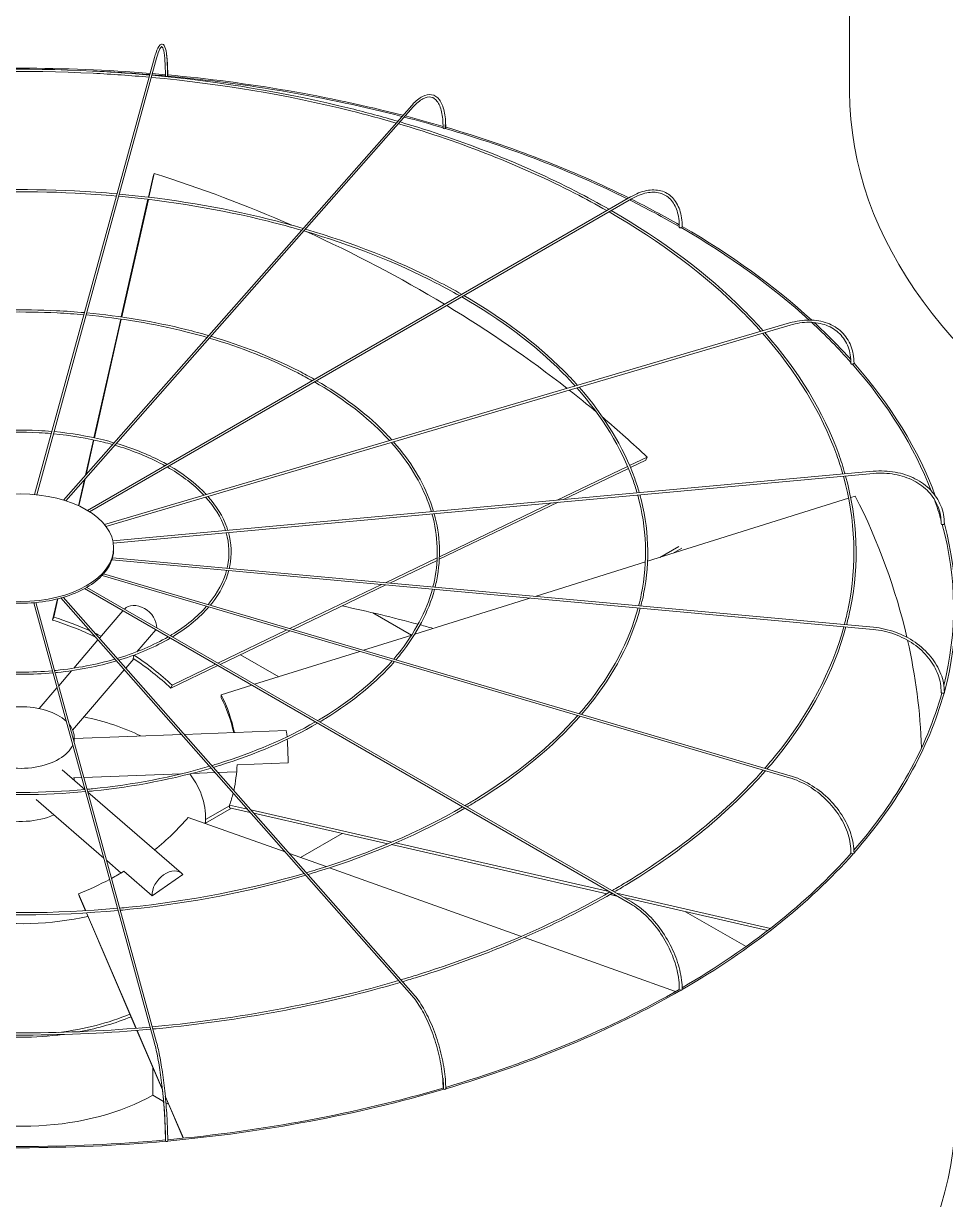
# Model space of a CAD drawing. Header units: millimetres. Extents: x -312439 to 477422, y -331570 to 212570.
# Drawn here: x 449822 to 450857, y 106738 to 108057 of the extents above; entities that cross this region are included whole.
import ezdxf

# ---------------------------------------------------------------- set-up
doc = ezdxf.new("R2010")
doc.units = ezdxf.units.MM

msp = doc.modelspace()

# ---------------------------------------------------------------- linework, layer by layer
at = {"color": 3, "linetype": 'Continuous', "lineweight": 0, "extrusion": (-1.11022e-16, 0.816497, 0.57735)}
for p, q in [((450749.191, 107981.148), (450749.191, 108544.036)), ((449834.889, 107528.89), (449969.357, 108019.059)), ((449837.363, 107528.653), (449971.719, 108018.411)), ((450257.877, 107965.47), (449867.2, 107522.788)), ((449869.764, 107521.992), (450259.714, 107963.849)), ((449962.473, 107862.561), (449967.701, 107885.644)), ((449969.032, 107889.076), (449963.011, 107862.496)), ((449967.701, 107885.644), (449969.032, 107889.076)), ((449894.199, 107511.147), (450503.39, 107862.863)), ((449896.563, 107509.683), (450504.615, 107860.742)), ((449932.043, 107728.216), (449961.929, 107860.159)), ((449962.467, 107860.094), (449932.578, 107728.139)), ((449901.35, 107592.709), (449931.5, 107725.819)), ((449932.036, 107725.742), (449901.877, 107592.595)), ((449913.24, 107495.314), (450681.81, 107721.407)), ((449914.876, 107493.242), (450682.502, 107719.058)), ((449891.835, 107550.702), (449900.809, 107590.32)), ((449901.336, 107590.206), (449892.579, 107551.545)), ((450502.333, 107561.564), (450521.94, 107570.974)), ((450520.609, 107567.542), (450503.31, 107559.239)), ((450520.609, 107567.542), (450521.94, 107570.974)), ((449922.617, 107477.017), (450775.705, 107555.026)), ((450775.928, 107552.587), (449923.074, 107474.599)), ((450421.159, 107522.605), (450500.122, 107560.503)), ((450501.098, 107558.178), (450428.349, 107523.263)), ((449884.079, 107516.46), (449890.707, 107545.722)), ((449891.451, 107546.565), (449884.579, 107516.228)), ((450755.489, 107527.186), (450750.397, 107525.591)), ((450422.018, 107520.224), (450288.86, 107456.317)), ((450288.978, 107459.167), (450414.828, 107519.567)), ((450748.045, 107524.854), (450522.518, 107454.203)), ((449923.484, 107467.264), (449923.484, 107469.264)), ((450557.549, 107470.817), (450536.191, 107458.486)), ((450551.338, 107463.231), (450561.013, 107468.817)), ((449921.547, 107455.703), (450775.705, 107377.596)), ((450775.928, 107380.036), (449922.27, 107458.097)), ((450228.418, 107430.102), (450286.483, 107457.969)), ((450286.34, 107455.107), (450233.307, 107429.655)), ((450520.032, 107453.424), (450396.517, 107414.73)), ((450681.81, 107211.215), (449910.482, 107438.12)), ((450682.502, 107213.565), (449912.321, 107440.133)), ((450503.39, 107069.759), (449890.801, 107423.438)), ((449893.277, 107424.837), (450504.615, 107071.881)), ((450121.254, 107378.67), (450224.113, 107428.036)), ((450229.002, 107427.589), (450124.863, 107377.608)), ((449833.842, 107407.548), (449969.357, 106913.564)), ((449971.719, 106914.212), (449836.321, 107407.771)), ((449855.005, 107388.103), (449860.389, 107411.872)), ((449860.975, 107412.019), (449856.336, 107391.535)), ((449864.455, 107412.945), (450257.877, 106967.153)), ((450259.714, 106968.773), (449867.058, 107413.697)), ((450390.44, 107412.826), (450261.458, 107372.42)), ((449933.897, 107398.556), (449907.55, 107367.815)), ((450257.698, 107371.242), (450214.407, 107396.236)), ((449855.005, 107388.103), (449856.336, 107391.535)), ((449970.69, 107377.314), (449949.565, 107352.666)), ((450040.429, 107339.879), (450117.956, 107377.087)), ((450121.565, 107376.025), (450043.071, 107338.353)), ((450257.853, 107371.291), (450203.849, 107354.373)), ((449905.941, 107365.937), (449878.736, 107334.195)), ((449946.03, 107344.768), (449937.093, 107334.34)), ((450108.678, 107324.559), (450065.85, 107349.286)), ((450199.645, 107353.056), (450081.637, 107316.087)), ((449876.305, 107331.358), (449861.895, 107314.545)), ((449935.483, 107332.462), (449877.516, 107264.826)), ((450040.396, 107337.069), (449987.683, 107311.771)), ((449989.013, 107315.202), (450037.754, 107338.595)), ((449987.683, 107311.771), (449989.013, 107315.202)), ((450078.461, 107315.092), (450044.118, 107304.334)), ((449859.971, 107312.3), (449839.914, 107288.897)), ((450044.023, 107301.377), (450044.118, 107304.334)), ((450116.959, 107264.167), (450002.757, 107259.935)), ((449999.594, 107259.817), (449879.32, 107255.36)), ((449879.32, 107256.403), (449879.32, 107251.029)), ((450061.961, 107225.74), (450119.189, 107227.861)), ((449891.223, 107198.052), (449865.68, 107220.186)), ((449887.645, 107211.423), (449878.639, 107211.089)), ((449879.32, 107211.114), (449879.32, 107208.366)), ((449998.773, 107215.541), (449890.159, 107211.516)), ((450037.405, 107216.973), (450010.678, 107215.983)), ((450061.483, 107217.866), (450040.568, 107217.091)), ((449912.397, 107121.195), (449836.724, 107186.772)), ((449999.666, 107104.076), (449894.673, 107195.061)), ((450053.577, 107179.849), (450026.598, 107164.272)), ((450026.598, 107160.272), (450055.803, 107177.134)), ((450053.506, 107177.657), (450053.601, 107180.614)), ((450076.785, 107172.351), (450053.506, 107177.657)), ((450053.601, 107180.614), (450073.495, 107176.079)), ((450077.585, 107175.147), (450235.753, 107139.092)), ((450231.175, 107137.157), (450080.875, 107171.418)), ((450115.912, 107128.015), (450007.206, 107166.842)), ((450026.598, 107159.916), (450026.598, 107167.166)), ((450179.979, 107148.827), (450133.223, 107121.832)), ((450476.834, 107081.158), (450235.268, 107136.224)), ((450239.812, 107138.166), (450479.568, 107083.513)), ((449931.784, 107104.394), (449915.729, 107118.307)), ((450161.934, 107111.577), (450120.683, 107126.311)), ((449935.06, 107106.35), (449966.855, 107078.796)), ((450380.944, 107033.353), (450165.709, 107110.229)), ((449966.855, 107078.796), (450001.05, 107102.616)), ((449884.012, 107081.026), (449892.133, 107062.11)), ((449885.248, 107077.689), (449884.012, 107081.026)), ((449891.94, 107062.099), (449885.248, 107077.689)), ((450488.092, 107078.592), (450480.358, 107080.355)), ((450487.663, 107081.668), (450660.381, 107042.296)), ((450657.414, 107039.994), (450496.188, 107076.746)), ((449948.546, 106930.243), (449892.967, 107059.707)), ((449893.159, 107059.719), (449948.736, 106930.258)), ((450632.978, 107021.854), (450565.117, 107061.033)), ((450554, 106971.542), (450384.314, 107032.149)), ((449978.241, 106861.07), (449949.565, 106927.868)), ((449949.756, 106927.883), (449978.174, 106861.686)), ((449967.64, 106885.764), (449967.64, 106855.088)), ((449979.496, 106848.243), (449967.64, 106855.088)), ((449981.491, 106853.958), (450001.705, 106806.874)), ((450001.516, 106806.855), (449981.549, 106853.365)), ((449985.149, 106844.98), (449982.157, 106846.707))]:
    msp.add_line(p, q, dxfattribs=at)
at = {"color": 3, "linetype": 'Continuous', "lineweight": 0}
for centre, major_axis, ratio, start_param, end_param in [((449819.424, 107401.729), (-1048.768, 0), 0.57735027, 4.57359934, 4.85199434), ((449819.424, 107401.729), (-1046.319, 0), 0.57735027, 4.57364216, 4.63432464), ((449819.424, 107401.729), (-1048.768, 0), 0.57735027, 4.55718579, 4.57120693), ((449819.424, 107401.729), (-1046.319, 0), 0.57735027, 4.55682048, 4.57124415), ((449982.767, 107998.483), (1.225, -0.004), 0.56474576, 3.14159265, 4.55699194), ((449982.767, 107998.483), (1.225, -0.004), 0.56474576, 4.55699194, 6.12778827), ((449819.424, 107401.729), (-1046.319, 0), 0.57735027, 4.2914666, 4.55448885), ((449982.959, 107999.181), (1.225, 0), 0.57735027, 5.71748689, 6.28318531), ((449819.424, 107401.729), (-1048.768, 0), 0.57735027, 4.29134899, 4.55463788), ((451797.959, 107981.148), (-1048.768, 0), 0.57735027, 0, 3.14159265), ((449819.424, 107401.729), (-1046.319, 0), 0.57735027, 4.24262693, 4.28868124), ((449819.424, 107401.729), (-1048.768, 0), 0.57735027, 4.24381435, 4.28857014), ((450294.288, 107940.044), (1.225, -0.01), 0.56597275, 3.14159265, 4.24604342), ((450294.288, 107940.044), (1.225, -0.01), 0.56597275, 4.24604342, 5.81683974), ((449819.424, 107401.729), (-1046.319, 0), 0.57735027, 4.00461262, 4.24016109), ((450294.844, 107940.674), (1.225, 0), 0.57735027, 5.29033196, 6.28318531), ((449819.424, 107401.729), (-1048.768, 0), 0.57735027, 4.00443097, 4.24060103), ((449820.755, 107234.449), (-942.562, 365.4), 0.65992862, 4.64663537, 4.80984928), ((449819.424, 107401.729), (-1046.319, 0), 0.57735027, 3.92863661, 4.00129229), ((449819.424, 107401.729), (-1048.768, 0), 0.57735027, 3.93098858, 4.00111844), ((449819.424, 107401.729), (-1048.768, 0), 0.57735027, 3.70411228, 3.92650775), ((449820.755, 107234.449), (-942.562, 365.4), 0.65992862, 4.45394149, 4.62923067), ((450559.283, 107828.886), (1.225, -0.016), 0.56830663, 3.14159265, 3.93464288), ((450559.283, 107828.886), (1.225, -0.016), 0.56830663, 3.93464288, 5.50543921), ((449819.424, 107401.729), (-1046.319, 0), 0.57735027, 3.70570419, 3.9258203), ((450560.149, 107829.386), (-1.225, 0), 0.57735027, 1.83263032, 3.14159265), ((449820.755, 107234.449), (-942.562, 365.4), 0.65992862, 4.28319099, 4.45112181), ((449819.424, 107401.729), (-1046.319, 0), 0.57735027, 3.61515195, 3.70067928), ((449819.424, 107401.729), (-1048.768, 0), 0.57735027, 3.61992048, 3.69877001), ((450751.814, 107675.891), (-1.225, 0.021), 0.57151893, 0, 0.48093441), ((450751.814, 107675.891), (-1.225, 0.021), 0.57151893, 0.48093441, 2.05173073), ((449819.424, 107401.729), (-1046.319, 0), 0.57735027, 3.3609423, 3.61148113), ((450752.905, 107676.212), (-1.225, 0), 0.57735027, 1.51847105, 3.14159265), ((449819.424, 107401.729), (-1048.768, 0), 0.57735027, 3.35086888, 3.61231471), ((449820.755, 107234.449), (-942.562, 365.4), 0.65992862, 4.23904287, 4.2800546), ((449820.755, 107234.449), (-942.562, 365.4), 0.65992862, 4.15803474, 4.22871948), ((449819.519, 107233.974), (1010.388, -32.497), 0.79709982, 0.20844184, 0.41264052), ((449819.424, 107401.729), (-1046.319, 0), 0.57735027, 3.30554955, 3.34466555), ((450853.033, 107496.035), (-1.225, 0.023), 0.57529521, 0, 0.1678974), ((450853.033, 107496.035), (-1.225, 0.023), 0.57529521, 0.1678974, 1.73869372), ((449819.424, 107401.729), (-1046.319, 0), 0.57735027, 2.9973499, 3.29716571), ((450854.243, 107496.145), (-1.225, 0), 0.57735027, 1.20431179, 3.14159265), ((449819.424, 107401.729), (-1048.768, 0), 0.57735027, 2.98561554, 3.29783032), ((449818.991, 107467.264), (-104.492, 0), 0.57735027, 2.98808135, 3.14159265), ((449818.991, 107467.264), (-104.492, 0), 0.57735027, 2.67392209, 2.98094469), ((449818.991, 107467.264), (-104.492, 0), 0.57735027, 2.35976282, 2.66678542), ((449818.991, 107467.264), (-104.492, 0), 0.57735027, 2.04560356, 2.35262616), ((449818.991, 107467.264), (-104.492, 0), 0.57735027, 1.41728503, 1.72430763), ((449818.991, 107467.264), (-104.492, 0), 0.57735027, 1.73144429, 2.03846689), ((449952.014, 107385.723), (-16.786, 14.386), 0.73180825, 3.6699438, 6.25547108), ((449819.424, 106836.84), (1046.319, 0), 0.57735027, 1.13086203, 1.21917829), ((449819.424, 107231.017), (-226.18, 87.683), 0.65992862, 4.59602029, 4.80984928), ((449820.755, 107234.449), (226.18, -87.683), 0.65992862, 1.48816133, 1.66825663), ((449819.424, 106836.84), (1046.319, 0), 0.57735027, 1.11315293, 1.12829513), ((449820.755, 107234.449), (226.18, -87.683), 0.65992862, 1.43137513, 1.46305029), ((449819.519, 107233.974), (1010.388, -32.497), 0.79709982, 0.05380476, 0.20420122), ((449819.424, 107231.017), (-226.18, 87.683), 0.65992862, 4.15803474, 4.39268064), ((449820.755, 107234.449), (226.18, -87.683), 0.65992862, 1.01644208, 1.25303729), ((449819.519, 107233.974), (242.456, -7.798), 0.79709982, 0.18583027, 0.41264052), ((449819.424, 107401.729), (-1046.319, 0), 0.57735027, 2.6752935, 2.98289949), ((449819.424, 107401.729), (-1048.768, 0), 0.57735027, 2.67086857, 2.98332964), ((450853.033, 107306.922), (-1.225, 0.023), 0.57926583, 0, 1.42460911), ((450854.243, 107306.812), (-1.225, 0), 0.57735027, 0.89015252, 3.14159265), ((449819.424, 107256.403), (-59.895, 0), 0.57735027, 3.69756416, 5.76575409), ((449819.424, 107231.017), (242.456, -7.798), 0.79709982, 0.20115917, 0.41264052), ((449819.424, 107167.166), (-207.174, 0), 0.57735027, 4.00561733, 4.36390833), ((449819.424, 107256.403), (-59.895, 0), 0.57735027, 3.02719924, 3.57014533), ((450117.778, 107242.075), (-0.819, 22.092), 0.05230802, 5.46284956, 6.28318531), ((450117.778, 107242.075), (-0.819, 22.092), 0.05230802, 4.01155215, 5.31083021), ((449819.424, 107256.403), (-59.895, 0), 0.57735027, 0.78539816, 2.89978042), ((449819.519, 107233.974), (242.456, -7.798), 0.79709982, 6.13145768, 6.28093219), ((449819.424, 107167.166), (-207.174, 0), 0.57735027, 3.08204121, 3.55783774), ((449819.519, 107233.974), (242.456, -7.798), 0.79709982, 6.04401129, 6.11604234), ((449819.424, 107196.781), (-59.895, 0), 0.57735027, 1.1079301, 2.23846982), ((449818.189, 107234.354), (-227.492, -84.221), 0.6873805, 2.02158825, 2.2576377), ((449819.424, 107401.729), (-1046.319, 0), 0.57735027, 2.35898226, 2.6687056), ((449819.424, 107401.729), (-1048.768, 0), 0.57735027, 2.35667794, 2.66891462), ((450751.814, 107127.066), (-1.225, 0.021), 0.58304212, 0, 1.10944839), ((450752.905, 107126.745), (-1.225, 0), 0.57735027, 0.57599326, 3.14159265), ((449818.189, 107234.354), (-227.492, -84.221), 0.6873805, 1.7758456, 1.84274406), ((449985.188, 107087.369), (14.478, 16.707), 0.67950023, 6.14949631, 8.84418497), ((449818.189, 107234.354), (-227.492, -84.221), 0.6873805, 1.60582316, 1.76537716), ((449819.424, 107167.166), (-207.174, 0), 0.57735027, 1.30817895, 1.9425337), ((449819.424, 107401.729), (-1046.319, 0), 0.57735027, 2.04376734, 2.35460013), ((449819.424, 107401.729), (-1048.768, 0), 0.57735027, 2.04258502, 2.35459852), ((450559.283, 106974.071), (-1.225, 0.017), 0.58625442, 0, 0.79329185), ((450560.149, 106973.571), (-1.225, 0), 0.57735027, 0.26183399, 3.14159265), ((449819.424, 107042.661), (-207.174, 0), 0.57735027, 1.77816663, 2.202298), ((449819.424, 107042.661), (-212.072, 0), 0.57735027, 1.89063678, 2.19285982), ((449819.424, 107042.661), (-212.072, 0), 0.57735027, 1.3476903, 1.79509044), ((449819.424, 106942.661), (-212.072, 0), 0.57735027, 0.98594125, 2.34464399), ((449819.424, 107401.729), (-1046.319, 0), 0.57735027, 1.72891751, 2.04055715), ((449819.424, 107401.729), (-1048.768, 0), 0.57735027, 1.72854634, 2.04038352), ((450294.288, 106862.913), (-1.225, 0.011), 0.58858829, 0, 0.47632773), ((450294.844, 106862.283), (-1.225, 0), 0.57735027, 0, 3.14159265), ((449819.424, 106838.84), (-1048.768, 0), 0.57735027, 0, 3.14159265), ((449819.424, 107401.729), (-1048.768, 0), 0.57735027, 1.41453598, 1.72626058), ((449819.424, 107401.729), (-1046.319, 0), 0.57735027, 1.41438895, 1.72636573), ((449982.767, 106804.474), (-1.225, 0.004), 0.58981528, 0, 0.15883691), ((449982.959, 106803.776), (-1.225, 0), 0.57735027, 0, 3.14159265)]:
    msp.add_ellipse(centre, major_axis=major_axis, ratio=ratio, start_param=start_param, end_param=end_param, dxfattribs=at)
msp.add_ellipse((449818.991, 107469.264), major_axis=(-104.492, 0), ratio=0.57735027, dxfattribs=at)
for points, knots in [([(449984.184, 107999.181), (449984.184, 108005.995), (449983.977, 108012.061), (449983.166, 108022.135), (449982.569, 108026.131), (449980.962, 108031.818), (449980.06, 108033.879), (449976.919, 108034.34), (449975.926, 108033.75), (449973.721, 108031.409), (449972.492, 108028.791), (449970.574, 108023.265), (449969.964, 108021.275), (449969.357, 108019.059)], [4.71238898, 4.71238898, 4.71238898, 4.71238898, 5.02654825, 5.02654825, 5.34070751, 5.34070751, 5.65486678, 5.65486678, 5.82360284, 5.82360284, 6.1377621, 6.1377621, 6.28318531, 6.28318531, 6.28318531, 6.28318531]), ([(449971.719, 108018.411), (449972.992, 108023.051), (449974.268, 108026.617), (449976.493, 108030.939), (449977.49, 108031.538), (449977.596, 108031.538), (449978.415, 108030.944), (449979.824, 108026.286), (449980.401, 108022.886), (449981.244, 108013.913), (449981.492, 108008.193), (449981.544, 108000.641), (449981.546, 107999.573), (449981.543, 107998.486)], [0, 0, 0, 0, 0.31526689, 0.31526689, 0.60947257, 0.60947257, 0.92674061, 0.92674061, 1.22083726, 1.22083726, 1.53563039, 1.53563039, 1.5863402, 1.5863402, 1.5863402, 1.5863402]), ([(449982.657, 108023.722), (449982.693, 108023.479), (449982.729, 108023.232), (449983.336, 108018.885), (449983.713, 108013.672), (449983.966, 108004.723), (449984.002, 108001.682), (449983.992, 107998.482)], [7.384497053, 7.384497053, 7.384497053, 7.384497053, 7.403952931, 7.403952931, 7.721220971, 7.721220971, 7.869487909, 7.869487909, 7.869487909, 7.869487909]), ([(449964.002, 107999.54), (449942.757, 108001.462), (449921.397, 108002.961), (449824.697, 108007.805), (449748.631, 108006.292), (449673.981, 107999.54)], [3.771589677, 3.771589677, 3.771589677, 3.771589677, 3.840445898, 3.840445898, 4.082391957, 4.082391957, 4.082391957, 4.082391957]), ([(449963.344, 107997.14), (449942.552, 107999.015), (449921.65, 108000.485), (449825.398, 108005.356), (449749.31, 108003.873), (449674.639, 107997.14)], [3.7720633, 3.7720633, 3.7720633, 3.7720633, 3.839550132, 3.839550132, 4.081918334, 4.081918334, 4.081918334, 4.081918334]), ([(450240.426, 107945.696), (450223.698, 107950.57), (450206.716, 107955.153), (450118.041, 107977.238), (450042.702, 107989.861), (449965.822, 107996.915)], [3.459637643, 3.459637643, 3.459637643, 3.459637643, 3.519736913, 3.519736913, 3.769381517, 3.769381517, 3.769381517, 3.769381517]), ([(450242.217, 107947.725), (450224.955, 107952.771), (450207.422, 107957.508), (450118.324, 107979.666), (450043.167, 107992.256), (449966.48, 107999.314)], [3.458315721, 3.458315721, 3.458315721, 3.458315721, 3.520259366, 3.520259366, 3.768912043, 3.768912043, 3.768912043, 3.768912043]), ([(450296.069, 107940.674), (450296.069, 107947.535), (450295.467, 107953.73), (450293.081, 107964.231), (450291.303, 107968.543), (450286.58, 107974.882), (450283.585, 107976.905), (450277.025, 107978.044), (450273.587, 107977.351), (450266.335, 107973.67), (450262.477, 107970.526), (450258.381, 107966.036), (450258.129, 107965.755), (450257.877, 107965.47)], [4.71238898, 4.71238898, 4.71238898, 4.71238898, 5.02654825, 5.02654825, 5.34070751, 5.34070751, 5.65486678, 5.65486678, 5.94845155, 5.94845155, 6.26261081, 6.26261081, 6.28318531, 6.28318531, 6.28318531, 6.28318531]), ([(450259.714, 107963.849), (450263.37, 107967.992), (450267.002, 107971.054), (450273.733, 107974.742), (450276.796, 107975.367), (450282.161, 107974.427), (450284.549, 107972.852), (450288.657, 107967.258), (450290.323, 107963.239), (450292.531, 107953.228), (450293.091, 107947.265), (450293.066, 107940.439), (450293.065, 107940.247), (450293.063, 107940.054)], [6.28318531, 6.28318531, 6.28318531, 6.28318531, 6.59783007, 6.59783007, 6.91209691, 6.91209691, 7.22936495, 7.22936495, 7.54663299, 7.54663299, 7.86046851, 7.86046851, 7.86952551, 7.86952551, 7.86952551, 7.86952551]), ([(450476.798, 107847.51), (450465.06, 107854.215), (450453.014, 107860.74), (450380.931, 107897.762), (450314.322, 107924.002), (450243.023, 107944.936)], [3.146975566, 3.146975566, 3.146975566, 3.146975566, 3.199958928, 3.199958928, 3.456525414, 3.456525414, 3.456525414, 3.456525414]), ([(450479.253, 107848.928), (450467.074, 107855.91), (450454.563, 107862.699), (450382.164, 107899.877), (450315.81, 107926.05), (450244.812, 107946.963)], [3.145113132, 3.145113132, 3.145113132, 3.145113132, 3.200037836, 3.200037836, 3.455209352, 3.455209352, 3.455209352, 3.455209352]), ([(450295.476, 107944.092), (450295.498, 107943.275), (450295.512, 107942.448), (450295.518, 107941.091), (450295.517, 107940.567), (450295.513, 107940.041)], [7.8059806913, 7.8059806913, 7.8059806913, 7.8059806913, 7.8451401512, 7.8451401512, 7.8694167814, 7.8694167814, 7.8694167814, 7.8694167814]), ([(449927.435, 107866.245), (449911.586, 107867.673), (449895.653, 107868.788), (449823.339, 107872.404), (449766.417, 107871.279), (449710.548, 107866.245)], [3.772165081, 3.772165081, 3.772165081, 3.772165081, 3.840593344, 3.840593344, 4.081816553, 4.081816553, 4.081816553, 4.081816553]), ([(449926.777, 107863.845), (449911.381, 107865.226), (449895.906, 107866.312), (449824.04, 107869.955), (449767.096, 107868.86), (449711.206, 107863.845)], [3.772797592, 3.772797592, 3.772797592, 3.772797592, 3.839399606, 3.839399606, 4.081184042, 4.081184042, 4.081184042, 4.081184042]), ([(450561.374, 107829.386), (450561.374, 107836.287), (450560.429, 107842.667), (450556.695, 107853.781), (450553.902, 107858.516), (450546.708, 107865.796), (450542.315, 107868.34), (450532.445, 107870.945), (450526.979, 107871.013), (450515.521, 107868.738), (450509.525, 107866.386), (450503.496, 107862.925), (450503.443, 107862.894), (450503.39, 107862.863)], [3.14159265, 3.14159265, 3.14159265, 3.14159265, 3.45575192, 3.45575192, 3.76991118, 3.76991118, 4.08269654, 4.08269654, 4.39544819, 4.39544819, 4.70960746, 4.70960746, 4.71238898, 4.71238898, 4.71238898, 4.71238898]), ([(450134.307, 107825.451), (450122.05, 107829.011), (450109.611, 107832.362), (450043.414, 107848.853), (449986.913, 107858.324), (449929.255, 107863.62)], [3.460983159, 3.460983159, 3.460983159, 3.460983159, 3.519648571, 3.519648571, 3.769222865, 3.769222865, 3.769222865, 3.769222865]), ([(450136.099, 107827.481), (450123.306, 107831.212), (450110.317, 107834.717), (450043.698, 107851.281), (449987.379, 107860.72), (449929.913, 107866.019)], [3.459218713, 3.459218713, 3.459218713, 3.459218713, 3.520344822, 3.520344822, 3.768597722, 3.768597722, 3.768597722, 3.768597722]), ([(450504.615, 107860.742), (450510.365, 107864.062), (450516.09, 107866.303), (450526.888, 107868.443), (450531.953, 107868.344), (450540.957, 107865.89), (450544.903, 107863.541), (450551.393, 107856.767), (450553.936, 107852.334), (450557.316, 107841.745), (450558.148, 107835.596), (450558.059, 107828.903)], [1.57079633, 1.57079633, 1.57079633, 1.57079633, 1.88806437, 1.88806437, 2.20533241, 2.20533241, 2.52260045, 2.52260045, 2.83986849, 2.83986849, 3.15713653, 3.15713653, 3.15713653, 3.15713653]), ([(450649.543, 107711.915), (450642.911, 107719.316), (450635.98, 107726.628), (450587.76, 107774.816), (450537.35, 107812.673), (450479.256, 107846.101)], [2.833719703, 2.833719703, 2.833719703, 2.833719703, 2.880073873, 2.880073873, 3.143270218, 3.143270218, 3.143270218, 3.143270218]), ([(450652.145, 107712.681), (450645.267, 107720.388), (450638.07, 107728), (450589.663, 107776.392), (450539.478, 107814.15), (450481.706, 107847.516)], [2.831913395, 2.831913395, 2.831913395, 2.831913395, 2.879924499, 2.879924499, 3.141418031, 3.141418031, 3.141418031, 3.141418031]), ([(450311.523, 107752.089), (450303.017, 107756.929), (450294.296, 107761.644), (450240.502, 107789.273), (450190.467, 107808.979), (450136.905, 107824.693)], [3.148849473, 3.148849473, 3.148849473, 3.148849473, 3.199944541, 3.199944541, 3.456834427, 3.456834427, 3.456834427, 3.456834427]), ([(450313.98, 107753.507), (450305.031, 107758.625), (450295.845, 107763.603), (450241.735, 107791.389), (450191.955, 107811.026), (450138.694, 107826.72)], [3.146361804, 3.146361804, 3.146361804, 3.146361804, 3.200049713, 3.200049713, 3.455080387, 3.455080387, 3.455080387, 3.455080387]), ([(450441.301, 107650.656), (450436.541, 107655.938), (450431.578, 107661.161), (450395.6, 107697.113), (450357.688, 107725.566), (450313.984, 107750.681)], [2.83591825, 2.83591825, 2.83591825, 2.83591825, 2.880098074, 2.880098074, 3.143909361, 3.143909361, 3.143909361, 3.143909361]), ([(450443.905, 107651.422), (450438.899, 107657.011), (450433.668, 107662.533), (450397.503, 107698.689), (450359.816, 107727.043), (450316.435, 107752.096)], [2.833499431, 2.833499431, 2.833499431, 2.833499431, 2.879899034, 2.879899034, 3.141439875, 3.141439875, 3.141439875, 3.141439875]), ([(449890.88, 107732.994), (449880.424, 107733.929), (449869.913, 107734.661), (449821.976, 107737.05), (449784.195, 107736.312), (449747.102, 107732.994)], [3.773286698, 3.773286698, 3.773286698, 3.773286698, 3.840886477, 3.840886477, 4.080694936, 4.080694936, 4.080694936, 4.080694936]), ([(449890.222, 107730.594), (449880.219, 107731.483), (449870.166, 107732.185), (449822.678, 107734.601), (449784.874, 107733.892), (449747.761, 107730.594)], [3.774238416, 3.774238416, 3.774238416, 3.774238416, 3.839097695, 3.839097695, 4.079743218, 4.079743218, 4.079743218, 4.079743218]), ([(450028.22, 107705.242), (450020.423, 107707.491), (450012.517, 107709.615), (449968.792, 107720.513), (449931.133, 107726.832), (449892.7, 107730.369)], [3.463595352, 3.463595352, 3.463595352, 3.463595352, 3.51947091, 3.51947091, 3.768879274, 3.768879274, 3.768879274, 3.768879274]), ([(450030.012, 107707.273), (450021.68, 107709.693), (450013.223, 107711.969), (449969.075, 107722.941), (449931.598, 107729.227), (449893.359, 107732.769)], [3.46094335, 3.46094335, 3.46094335, 3.46094335, 3.520514255, 3.520514255, 3.7679441, 3.7679441, 3.7679441, 3.7679441]), ([(450754.13, 107676.212), (450754.13, 107683.142), (450752.932, 107689.74), (450748.23, 107701.617), (450744.726, 107706.892), (450735.763, 107715.559), (450730.31, 107718.95), (450718.026, 107723.514), (450711.199, 107724.69), (450696.847, 107724.741), (450689.323, 107723.617), (450681.81, 107721.407)], [4.71238898, 4.71238898, 4.71238898, 4.71238898, 5.02654825, 5.02654825, 5.34070751, 5.34070751, 5.65486678, 5.65486678, 5.96902604, 5.96902604, 6.28318531, 6.28318531, 6.28318531, 6.28318531]), ([(450682.502, 107719.058), (450689.764, 107721.194), (450697.013, 107722.261), (450710.75, 107722.169), (450717.235, 107721.01), (450728.803, 107716.61), (450733.885, 107713.372), (450742.183, 107705.139), (450745.399, 107700.145), (450749.659, 107688.853), (450750.701, 107682.556), (450750.589, 107675.912)], [6.28318531, 6.28318531, 6.28318531, 6.28318531, 6.60045335, 6.60045335, 6.91772139, 6.91772139, 7.23498943, 7.23498943, 7.55225747, 7.55225747, 7.86952551, 7.86952551, 7.86952551, 7.86952551]), ([(450146.285, 107656.688), (450141, 107659.674), (450135.592, 107662.587), (450100.082, 107680.827), (450066.633, 107693.993), (450030.82, 107704.486)], [3.152476318, 3.152476318, 3.152476318, 3.152476318, 3.199914714, 3.199914714, 3.457374967, 3.457374967, 3.457374967, 3.457374967]), ([(450148.745, 107658.109), (450143.016, 107661.37), (450137.142, 107664.546), (450101.315, 107682.942), (450068.12, 107696.041), (450032.609, 107706.513)], [3.148732281, 3.148732281, 3.148732281, 3.148732281, 3.200072384, 3.200072384, 3.454746323, 3.454746323, 3.454746323, 3.454746323]), ([(450741.538, 107551.902), (450739.516, 107558.983), (450737.249, 107566.042), (450717.784, 107620.54), (450689.657, 107666.703), (450651.347, 107709.893)], [2.519571261, 2.519571261, 2.519571261, 2.519571261, 2.559550642, 2.559550642, 2.829500903, 2.829500903, 2.829500903, 2.829500903]), ([(450744.02, 107552.129), (450741.907, 107559.571), (450739.524, 107566.986), (450719.899, 107621.687), (450691.917, 107667.656), (450653.942, 107710.656)], [2.518738954, 2.518738954, 2.518738954, 2.518738954, 2.560443172, 2.560443172, 2.827714195, 2.827714195, 2.827714195, 2.827714195]), ([(450233.085, 107589.404), (450230.191, 107592.582), (450227.187, 107595.728), (450203.449, 107619.447), (450178.048, 107638.487), (450148.752, 107655.284)], [2.840166791, 2.840166791, 2.840166791, 2.840166791, 2.880145835, 2.880145835, 3.145067211, 3.145067211, 3.145067211, 3.145067211]), ([(450235.695, 107590.172), (450232.552, 107593.656), (450229.277, 107597.1), (450205.352, 107621.022), (450180.176, 107639.964), (450151.203, 107656.7)], [2.836508955, 2.836508955, 2.836508955, 2.836508955, 2.879847671, 2.879847671, 3.141363941, 3.141363941, 3.141363941, 3.141363941]), ([(450510.723, 107530.795), (450509.278, 107535.787), (450507.67, 107540.763), (450493.159, 107581.424), (450471.98, 107616.151), (450443.11, 107648.635)], [2.521788299, 2.521788299, 2.521788299, 2.521788299, 2.55939978, 2.55939978, 2.830291828, 2.830291828, 2.830291828, 2.830291828]), ([(450513.207, 107531.023), (450511.668, 107536.374), (450509.945, 107541.707), (450495.273, 107582.571), (450474.24, 107617.104), (450445.706, 107649.398)], [2.520659116, 2.520659116, 2.520659116, 2.520659116, 2.560589234, 2.560589234, 2.827907762, 2.827907762, 2.827907762, 2.827907762]), ([(449854.325, 107599.742), (449849.263, 107600.185), (449844.175, 107600.533), (449820.616, 107601.695), (449801.974, 107601.345), (449783.657, 107599.742)], [3.776630452, 3.776630452, 3.776630452, 3.776630452, 3.841752063, 3.841752063, 4.077351182, 4.077351182, 4.077351182, 4.077351182]), ([(449853.667, 107597.341), (449849.058, 107597.739), (449844.428, 107598.057), (449821.317, 107599.246), (449802.653, 107598.924), (449784.316, 107597.341)], [3.778551419, 3.778551419, 3.778551419, 3.778551419, 3.838185012, 3.838185012, 4.075430215, 4.075430215, 4.075430215, 4.075430215]), ([(449922.128, 107585.028), (449918.796, 107585.97), (449915.424, 107586.867), (449894.171, 107592.172), (449875.353, 107595.339), (449856.146, 107597.119)], [3.471418325, 3.471418325, 3.471418325, 3.471418325, 3.518930063, 3.518930063, 3.767850767, 3.767850767, 3.767850767, 3.767850767]), ([(449923.924, 107587.063), (449920.053, 107588.173), (449916.13, 107589.221), (449894.454, 107594.601), (449875.818, 107597.735), (449856.804, 107599.518)], [3.466082688, 3.466082688, 3.466082688, 3.466082688, 3.521010964, 3.521010964, 3.765995554, 3.765995554, 3.765995554, 3.765995554]), ([(449981.033, 107561.28), (449978.979, 107562.416), (449976.889, 107563.529), (449959.664, 107572.379), (449942.799, 107579.007), (449924.734, 107584.279)], [3.163350536, 3.163350536, 3.163350536, 3.163350536, 3.199816759, 3.199816759, 3.458993739, 3.458993739, 3.458993739, 3.458993739]), ([(449983.505, 107562.708), (449980.999, 107564.114), (449978.439, 107565.488), (449960.896, 107574.495), (449944.286, 107581.055), (449926.523, 107586.306)], [3.15578841, 3.15578841, 3.15578841, 3.15578841, 3.200131949, 3.200131949, 3.453750875, 3.453750875, 3.453750875, 3.453750875]), ([(450279.914, 107509.69), (450279.048, 107512.606), (450278.098, 107515.515), (450268.539, 107542.34), (450254.319, 107565.617), (450234.904, 107587.386)], [2.526062853, 2.526062853, 2.526062853, 2.526062853, 2.559096419, 2.559096419, 2.831723129, 2.831723129, 2.831723129, 2.831723129]), ([(450282.401, 107509.917), (450281.438, 107513.193), (450280.371, 107516.459), (450270.653, 107543.488), (450256.579, 107566.571), (450237.502, 107588.15)], [2.5243135, 2.5243135, 2.5243135, 2.5243135, 2.560878912, 2.560878912, 2.828143092, 2.828143092, 2.828143092, 2.828143092]), ([(450024.847, 107528.146), (450023.835, 107529.224), (450022.796, 107530.295), (450011.299, 107541.779), (449998.408, 107551.408), (449983.518, 107559.887)], [2.852936139, 2.852936139, 2.852936139, 2.852936139, 2.880283876, 2.880283876, 3.148538696, 3.148538696, 3.148538696, 3.148538696]), ([(450027.474, 107528.918), (450026.201, 107530.299), (450024.888, 107531.666), (450013.201, 107543.355), (450000.537, 107552.886), (449985.971, 107561.303)], [2.84544614, 2.84544614, 2.84544614, 2.84544614, 2.879690294, 2.879690294, 3.141137935, 3.141137935, 3.141137935, 3.141137935]), ([(450855.467, 107496.145), (450855.467, 107503.09), (450854.136, 107509.92), (450848.941, 107522.663), (450845.079, 107528.573), (450835.222, 107538.887), (450829.229, 107543.29), (450815.711, 107550.173), (450808.188, 107552.652), (450792.343, 107555.459), (450784.023, 107555.787), (450775.705, 107555.026)], [4.71238898, 4.71238898, 4.71238898, 4.71238898, 5.02654825, 5.02654825, 5.34070751, 5.34070751, 5.65486678, 5.65486678, 5.96902604, 5.96902604, 6.28318531, 6.28318531, 6.28318531, 6.28318531]), ([(450775.928, 107552.587), (450783.99, 107553.324), (450792.046, 107552.995), (450807.338, 107550.242), (450814.572, 107547.819), (450827.495, 107541.137), (450833.183, 107536.879), (450842.457, 107526.965), (450846.044, 107521.311), (450850.781, 107509.16), (450851.932, 107502.664), (450851.808, 107496.058)], [6.28318531, 6.28318531, 6.28318531, 6.28318531, 6.60045335, 6.60045335, 6.91772139, 6.91772139, 7.23498943, 7.23498943, 7.55225747, 7.55225747, 7.86952551, 7.86952551, 7.86952551, 7.86952551]), ([(450743.264, 107383.023), (450744.871, 107389.093), (450746.297, 107395.179), (450757.598, 107450.517), (450755.8, 107500.541), (450742.213, 107549.504)], [2.204619764, 2.204619764, 2.204619764, 2.204619764, 2.238829514, 2.238829514, 2.515060108, 2.515060108, 2.515060108, 2.515060108]), ([(450745.738, 107382.796), (450747.423, 107389.196), (450748.909, 107395.614), (450760.015, 107451.108), (450758.156, 107500.963), (450744.692, 107549.731)], [2.205366155, 2.205366155, 2.205366155, 2.205366155, 2.241163262, 2.241163262, 2.514260549, 2.514260549, 2.514260549, 2.514260549]), ([(450049.08, 107488.581), (450048.81, 107489.424), (450048.526, 107490.266), (450043.919, 107503.255), (450036.659, 107515.083), (450026.696, 107526.136)], [2.538956365, 2.538956365, 2.538956365, 2.538956365, 2.558172992, 2.558172992, 2.836025224, 2.836025224, 2.836025224, 2.836025224]), ([(450051.577, 107488.81), (450051.201, 107490.011), (450050.797, 107491.21), (450046.032, 107504.403), (450038.918, 107516.038), (450029.297, 107526.901)], [2.535128932, 2.535128932, 2.535128932, 2.535128932, 2.561728893, 2.561728893, 2.828841782, 2.828841782, 2.828841782, 2.828841782]), ([(450512.475, 107404.127), (450513.582, 107408.366), (450514.572, 107412.615), (450523.036, 107453.921), (450521.673, 107491.559), (450511.404, 107528.398)], [2.206572109, 2.206572109, 2.206572109, 2.206572109, 2.238438586, 2.238438586, 2.515769314, 2.515769314, 2.515769314, 2.515769314]), ([(450514.948, 107403.901), (450516.133, 107408.469), (450517.183, 107413.05), (450525.453, 107454.512), (450524.028, 107491.981), (450513.883, 107528.625)], [2.20754654, 2.20754654, 2.20754654, 2.20754654, 2.241548585, 2.241548585, 2.514698228, 2.514698228, 2.514698228, 2.514698228]), ([(450281.669, 107425.232), (450282.286, 107427.655), (450282.845, 107430.082), (450288.471, 107457.355), (450287.547, 107482.592), (450280.607, 107507.293)], [2.210316481, 2.210316481, 2.210316481, 2.210316481, 2.237655596, 2.237655596, 2.51702204, 2.51702204, 2.51702204, 2.51702204]), ([(450284.139, 107425.007), (450284.833, 107427.759), (450285.453, 107430.517), (450290.887, 107457.946), (450289.902, 107483.014), (450283.087, 107507.52)], [2.211718384, 2.211718384, 2.211718384, 2.211718384, 2.242315601, 2.242315601, 2.515402874, 2.515402874, 2.515402874, 2.515402874]), ([(450053.307, 107446.115), (450053.522, 107447.049), (450053.72, 107447.985), (450056.321, 107461.381), (450055.775, 107474.048), (450052.289, 107486.415)], [2.224061215, 2.224061215, 2.224061215, 2.224061215, 2.244587809, 2.244587809, 2.517487833, 2.517487833, 2.517487833, 2.517487833]), ([(450050.844, 107446.34), (450050.986, 107446.944), (450051.121, 107447.55), (450053.907, 107460.79), (450053.422, 107473.625), (450049.807, 107486.188)], [2.221614787, 2.221614787, 2.221614787, 2.221614787, 2.235297735, 2.235297735, 2.520800805, 2.520800805, 2.520800805, 2.520800805]), ([(450029.518, 107405.656), (450029.927, 107406.142), (450030.331, 107406.629), (450040.273, 107418.794), (450046.856, 107431.236), (450050.242, 107443.935)], [1.903307061, 1.903307061, 1.903307061, 1.903307061, 1.915350543, 1.915350543, 2.203452943, 2.203452943, 2.203452943, 2.203452943]), ([(450032.081, 107404.903), (450032.58, 107405.506), (450033.072, 107406.111), (450042.89, 107418.419), (450049.371, 107430.913), (450052.715, 107443.709)], [1.909987851, 1.909987851, 1.909987851, 1.909987851, 1.924618049, 1.924618049, 2.206425781, 2.206425781, 2.206425781, 2.206425781]), ([(450237.74, 107344.403), (450239.373, 107346.296), (450240.968, 107348.201), (450261.25, 107373.169), (450274.25, 107397.732), (450281.039, 107422.83)], [1.894116328, 1.894116328, 1.894116328, 1.894116328, 1.917671716, 1.917671716, 2.201274894, 2.201274894, 2.201274894, 2.201274894]), ([(450240.318, 107343.644), (450242.038, 107345.656), (450243.716, 107347.681), (450263.87, 107372.795), (450276.768, 107397.41), (450283.515, 107422.604)], [1.897570624, 1.897570624, 1.897570624, 1.897570624, 1.922320382, 1.922320382, 2.202808492, 2.202808492, 2.202808492, 2.202808492]), ([(449987.027, 107370.71), (449987.629, 107371.068), (449988.228, 107371.428), (450004.402, 107381.254), (450017.563, 107392.019), (450027.764, 107403.619)], [1.585149833, 1.585149833, 1.585149833, 1.585149833, 1.596233634, 1.596233634, 1.886390456, 1.886390456, 1.886390456, 1.886390456]), ([(449989.455, 107369.309), (449990.078, 107369.684), (449990.698, 107370.062), (450006.921, 107380.067), (450020.118, 107391.018), (450030.35, 107402.858)], [1.592315094, 1.592315094, 1.592315094, 1.592315094, 1.603748231, 1.603748231, 1.893388943, 1.893388943, 1.893388943, 1.893388943]), ([(450445.95, 107283.153), (450448.818, 107286.452), (450451.607, 107289.773), (450482.228, 107327.546), (450501.645, 107364.23), (450511.836, 107401.726)], [1.891059564, 1.891059564, 1.891059564, 1.891059564, 1.918447026, 1.918447026, 2.200552897, 2.200552897, 2.200552897, 2.200552897]), ([(450448.533, 107282.393), (450451.487, 107285.81), (450454.357, 107289.252), (450484.849, 107327.172), (450504.164, 107363.907), (450514.312, 107401.499)], [1.893387733, 1.893387733, 1.893387733, 1.893387733, 1.921549455, 1.921549455, 2.201585872, 2.201585872, 2.201585872, 2.201585872]), ([(449927.578, 107345.121), (449928.269, 107345.329), (449928.957, 107345.539), (449949.836, 107351.994), (449968.418, 107359.955), (449984.594, 107369.286)], [1.267045676, 1.267045676, 1.267045676, 1.267045676, 1.27702015, 1.27702015, 1.570336557, 1.570336557, 1.570336557, 1.570336557]), ([(449929.36, 107343.102), (449930.11, 107343.331), (449930.857, 107343.562), (449951.981, 107350.187), (449970.726, 107358.325), (449987.04, 107367.874)], [1.272186296, 1.272186296, 1.272186296, 1.272186296, 1.282962347, 1.282962347, 1.577666055, 1.577666055, 1.577666055, 1.577666055]), ([(450654.125, 107221.913), (450658.241, 107226.629), (450662.236, 107231.379), (450703.195, 107281.955), (450729.025, 107330.744), (450742.62, 107380.622)], [1.889456602, 1.889456602, 1.889456602, 1.889456602, 1.918834976, 1.918834976, 2.200108517, 2.200108517, 2.200108517, 2.200108517]), ([(450656.711, 107221.152), (450660.912, 107225.987), (450664.988, 107230.858), (450705.816, 107281.581), (450731.545, 107330.422), (450745.097, 107380.395)], [1.891212574, 1.891212574, 1.891212574, 1.891212574, 1.921163042, 1.921163042, 2.200887841, 2.200887841, 2.200887841, 2.200887841]), ([(450775.705, 107377.596), (450783.766, 107376.859), (450791.83, 107375.056), (450807.152, 107369.495), (450814.407, 107365.74), (450827.381, 107356.66), (450833.096, 107351.336), (450842.419, 107339.665), (450846.024, 107333.32), (450850.781, 107320.25), (450851.932, 107313.527), (450851.808, 107306.946)], [0, 0, 0, 0, 0.31726804, 0.31726804, 0.63453608, 0.63453608, 0.95180412, 0.95180412, 1.26907216, 1.26907216, 1.5863402, 1.5863402, 1.5863402, 1.5863402]), ([(450855.467, 107306.812), (450855.467, 107313.756), (450854.137, 107320.812), (450848.962, 107334.451), (450845.119, 107341.033), (450835.31, 107353.091), (450829.346, 107358.565), (450815.877, 107367.886), (450808.375, 107371.732), (450792.558, 107377.427), (450784.246, 107379.275), (450775.928, 107380.036)], [4.71238898, 4.71238898, 4.71238898, 4.71238898, 5.02654825, 5.02654825, 5.34070751, 5.34070751, 5.65486678, 5.65486678, 5.96902604, 5.96902604, 6.28318531, 6.28318531, 6.28318531, 6.28318531]), ([(449857.233, 107331.539), (449857.884, 107331.601), (449858.535, 107331.665), (449882.047, 107334.027), (449904.307, 107338.297), (449924.99, 107344.352)], [0.949238609, 0.949238609, 0.949238609, 0.949238609, 0.957681574, 0.957681574, 1.254620941, 1.254620941, 1.254620941, 1.254620941]), ([(449857.891, 107329.141), (449858.763, 107329.225), (449859.633, 107329.312), (449883.536, 107331.779), (449905.952, 107336.149), (449926.779, 107342.325)], [0.951064936, 0.951064936, 0.951064936, 0.951064936, 0.962301991, 0.962301991, 1.259854639, 1.259854639, 1.259854639, 1.259854639]), ([(449946.318, 107348.817), (449946.301, 107348.664), (449946.283, 107348.511), (449946.102, 107347.209), (449945.82, 107346.131), (449945.443, 107345.158)], [25.28971129, 25.28971129, 25.28971129, 25.28971129, 25.51327082, 25.51327082, 27.21415767, 27.21415767, 27.21415767, 27.21415767]), ([(450152.267, 107275.309), (450154.47, 107276.599), (450156.651, 107277.902), (450189.617, 107298.004), (450215.69, 107319.352), (450235.968, 107342.371)], [1.577975631, 1.577975631, 1.577975631, 1.577975631, 1.598113062, 1.598113062, 1.885671956, 1.885671956, 1.885671956, 1.885671956]), ([(450154.706, 107273.901), (450156.927, 107275.211), (450159.125, 107276.535), (450192.138, 107296.818), (450218.248, 107318.351), (450238.558, 107341.609)], [1.581619842, 1.581619842, 1.581619842, 1.581619842, 1.601882376, 1.601882376, 1.889205457, 1.889205457, 1.889205457, 1.889205457]), ([(449782.568, 107328.91), (449783.445, 107328.831), (449784.322, 107328.755), (449808.451, 107326.738), (449832.203, 107326.816), (449855.415, 107328.91)], [0.630366287, 0.630366287, 0.630366287, 0.630366287, 0.641648359, 0.641648359, 0.94043004, 0.94043004, 0.94043004, 0.94043004]), ([(449783.227, 107331.31), (449783.696, 107331.268), (449784.166, 107331.227), (449807.843, 107329.203), (449831.57, 107329.244), (449854.756, 107331.31)], [0.632258371, 0.632258371, 0.632258371, 0.632258371, 0.638337859, 0.638337859, 0.938537956, 0.938537956, 0.938537956, 0.938537956]), ([(450317.502, 107179.91), (450321.311, 107182.131), (450325.076, 107184.376), (450374.832, 107214.756), (450413.818, 107246.686), (450444.173, 107281.122)], [1.575583148, 1.575583148, 1.575583148, 1.575583148, 1.598741205, 1.598741205, 1.885432931, 1.885432931, 1.885432931, 1.885432931]), ([(450319.944, 107178.5), (450323.77, 107180.741), (450327.551, 107183.008), (450377.354, 107213.57), (450416.376, 107245.684), (450446.764, 107280.36)], [1.578026357, 1.578026357, 1.578026357, 1.578026357, 1.601256762, 1.601256762, 1.887796271, 1.887796271, 1.887796271, 1.887796271]), ([(450033.667, 107224.911), (450035.976, 107225.599), (450038.275, 107226.298), (450080.693, 107239.459), (450117.633, 107255.312), (450149.826, 107273.89)], [1.261848076, 1.261848076, 1.261848076, 1.261848076, 1.278507505, 1.278507505, 1.570566343, 1.570566343, 1.570566343, 1.570566343]), ([(450035.452, 107222.888), (450037.819, 107223.598), (450040.176, 107224.319), (450082.838, 107237.65), (450119.943, 107253.681), (450152.274, 107272.476)], [1.264451017, 1.264451017, 1.264451017, 1.264451017, 1.281488092, 1.281488092, 1.574251683, 1.574251683, 1.574251683, 1.574251683]), ([(449893.788, 107198.287), (449895.787, 107198.474), (449897.784, 107198.668), (449945.394, 107203.484), (449989.805, 107212.034), (450031.076, 107224.145)], [0.945863763, 0.945863763, 0.945863763, 0.945863763, 0.95883914, 0.95883914, 1.255627672, 1.255627672, 1.255627672, 1.255627672]), ([(449894.446, 107195.889), (449896.666, 107196.097), (449898.882, 107196.315), (449946.883, 107201.237), (449991.451, 107209.886), (450032.865, 107222.118)], [0.946791669, 0.946791669, 0.946791669, 0.946791669, 0.961156725, 0.961156725, 1.25825401, 1.25825401, 1.25825401, 1.25825401]), ([(450482.696, 107084.536), (450488.125, 107087.693), (450493.488, 107090.889), (450560.032, 107131.543), (450611.918, 107174.043), (450652.345, 107219.883)], [1.574326589, 1.574326589, 1.574326589, 1.574326589, 1.599055591, 1.599055591, 1.885237716, 1.885237716, 1.885237716, 1.885237716]), ([(450485.14, 107083.125), (450490.586, 107086.303), (450495.964, 107089.52), (450562.554, 107130.357), (450614.477, 107173.041), (450654.937, 107219.121)], [1.576164321, 1.576164321, 1.576164321, 1.576164321, 1.600943265, 1.600943265, 1.88701346, 1.88701346, 1.88701346, 1.88701346]), ([(450681.81, 107211.215), (450689.073, 107209.079), (450696.347, 107205.874), (450710.18, 107197.642), (450716.737, 107192.617), (450728.468, 107181.253), (450733.641, 107174.916), (450742.083, 107161.573), (450745.35, 107154.57), (450749.66, 107140.613), (450750.701, 107133.661), (450750.589, 107127.087)], [0, 0, 0, 0, 0.31726804, 0.31726804, 0.63453608, 0.63453608, 0.95180412, 0.95180412, 1.26907216, 1.26907216, 1.5863402, 1.5863402, 1.5863402, 1.5863402]), ([(450754.13, 107126.745), (450754.13, 107133.674), (450752.933, 107140.932), (450748.284, 107155.412), (450744.832, 107162.632), (450736.015, 107176.347), (450730.651, 107182.84), (450718.528, 107194.477), (450711.772, 107199.62), (450697.513, 107208.059), (450690.014, 107211.355), (450682.502, 107213.565)], [4.71238898, 4.71238898, 4.71238898, 4.71238898, 5.02654825, 5.02654825, 5.34070751, 5.34070751, 5.65486678, 5.65486678, 5.96902604, 5.96902604, 6.28318531, 6.28318531, 6.28318531, 6.28318531]), ([(449746.672, 107198.06), (449748.04, 107197.936), (449749.41, 107197.816), (449797.299, 107193.744), (449844.855, 107193.866), (449891.311, 107198.06)], [0.630291706, 0.630291706, 0.630291706, 0.630291706, 0.639167998, 0.639167998, 0.940504621, 0.940504621, 0.940504621, 0.940504621]), ([(449746.014, 107195.66), (449747.789, 107195.498), (449749.566, 107195.343), (449797.907, 107191.28), (449845.487, 107191.437), (449891.969, 107195.66)], [0.629347255, 0.629347255, 0.629347255, 0.629347255, 0.640828535, 0.640828535, 0.941449071, 0.941449071, 0.941449071, 0.941449071]), ([(450139.753, 107104.703), (450143.683, 107105.869), (450147.593, 107107.056), (450211.549, 107126.923), (450266.849, 107150.668), (450315.058, 107178.493)], [1.260112578, 1.260112578, 1.260112578, 1.260112578, 1.279004431, 1.279004431, 1.570642983, 1.570642983, 1.570642983, 1.570642983]), ([(450141.539, 107102.679), (450145.527, 107103.867), (450149.495, 107105.077), (450213.694, 107125.115), (450269.159, 107149.037), (450317.506, 107177.079)], [1.261855173, 1.261855173, 1.261855173, 1.261855173, 1.280993608, 1.280993608, 1.573104483, 1.573104483, 1.573104483, 1.573104483]), ([(449930.343, 107065.036), (449933.69, 107065.347), (449937.032, 107065.671), (450008.741, 107072.941), (450075.304, 107085.771), (450137.161, 107103.938)], [0.944736348, 0.944736348, 0.944736348, 0.944736348, 0.959225727, 0.959225727, 1.25596384, 1.25596384, 1.25596384, 1.25596384]), ([(449931.001, 107062.638), (449934.568, 107062.97), (449938.131, 107063.318), (450010.23, 107070.694), (450076.949, 107083.623), (450138.95, 107101.911)], [0.945358255, 0.945358255, 0.945358255, 0.945358255, 0.960772431, 0.960772431, 1.257716852, 1.257716852, 1.257716852, 1.257716852]), ([(450245.807, 106984.532), (450251.368, 106986.178), (450256.901, 106987.857), (450342.388, 107014.428), (450416.034, 107046.057), (450480.25, 107083.119)], [1.259205702, 1.259205702, 1.259205702, 1.259205702, 1.279253109, 1.279253109, 1.570621219, 1.570621219, 1.570621219, 1.570621219]), ([(450247.594, 106982.507), (450253.213, 106984.176), (450258.803, 106985.878), (450344.534, 107012.62), (450418.345, 107044.426), (450482.699, 107081.705)], [1.260515466, 1.260515466, 1.260515466, 1.260515466, 1.280745787, 1.280745787, 1.572469242, 1.572469242, 1.572469242, 1.572469242]), ([(449710.117, 107064.809), (449712.384, 107064.604), (449714.653, 107064.404), (449786.755, 107058.285), (449858.139, 107058.487), (449927.865, 107064.809)], [0.629634706, 0.629634706, 0.629634706, 0.629634706, 0.639445125, 0.639445125, 0.941161621, 0.941161621, 0.941161621, 0.941161621]), ([(450503.39, 107069.759), (450509.14, 107066.44), (450514.912, 107062.044), (450525.897, 107051.537), (450531.109, 107045.427), (450540.44, 107032.109), (450544.557, 107024.904), (450551.278, 107010.127), (450553.882, 107002.559), (450557.317, 106987.83), (450558.148, 106980.672), (450558.059, 106974.087)], [4.71238898, 4.71238898, 4.71238898, 4.71238898, 5.02965702, 5.02965702, 5.34692506, 5.34692506, 5.6641931, 5.6641931, 5.98146114, 5.98146114, 6.29872918, 6.29872918, 6.29872918, 6.29872918]), ([(450561.374, 106973.571), (450561.374, 106980.471), (450560.429, 106987.891), (450556.755, 107003.069), (450554.026, 107010.826), (450547.051, 107025.939), (450542.806, 107033.292), (450533.205, 107046.889), (450527.852, 107053.131), (450516.544, 107063.902), (450510.591, 107068.43), (450504.615, 107071.881)], [0, 0, 0, 0, 0.31415927, 0.31415927, 0.62831853, 0.62831853, 0.9424778, 0.9424778, 1.25663706, 1.25663706, 1.57079633, 1.57079633, 1.57079633, 1.57079633]), ([(449709.459, 107062.409), (449712.133, 107062.166), (449714.809, 107061.931), (449787.363, 107055.821), (449858.771, 107056.059), (449928.524, 107062.409)], [0.629005431, 0.629005431, 0.629005431, 0.629005431, 0.64055333, 0.64055333, 0.941790896, 0.941790896, 0.941790896, 0.941790896]), ([(449966.885, 106931.831), (449971.584, 106932.265), (449976.277, 106932.72), (450072.076, 106942.443), (450160.779, 106959.55), (450243.214, 106983.767)], [0.94415889, 0.94415889, 0.94415889, 0.94415889, 0.959419158, 0.959419158, 1.25609347, 1.25609347, 1.25609347, 1.25609347]), ([(449967.544, 106929.432), (449972.463, 106929.888), (449977.376, 106930.366), (450073.565, 106940.196), (450162.424, 106957.401), (450245.003, 106981.74)], [0.944626582, 0.944626582, 0.944626582, 0.944626582, 0.960579805, 0.960579805, 1.257409099, 1.257409099, 1.257409099, 1.257409099]), ([(450257.877, 106967.153), (450261.533, 106963.01), (450265.215, 106957.793), (450272.258, 106945.69), (450275.616, 106938.793), (450281.635, 106924.051), (450284.294, 106916.208), (450288.642, 106900.37), (450290.33, 106892.377), (450292.565, 106877.051), (450293.112, 106869.721), (450293.064, 106863.039), (450293.064, 106862.982), (450293.063, 106862.924)], [6.28318531, 6.28318531, 6.28318531, 6.28318531, 6.59783007, 6.59783007, 6.91495265, 6.91495265, 7.23222069, 7.23222069, 7.54948873, 7.54948873, 7.86675677, 7.86675677, 7.86952551, 7.86952551, 7.86952551, 7.86952551]), ([(450296.069, 106862.283), (450296.069, 106869.144), (450295.465, 106876.667), (450293.117, 106892.33), (450291.371, 106900.466), (450286.908, 106916.572), (450284.191, 106924.538), (450278.044, 106939.534), (450274.616, 106946.562), (450267.371, 106959.006), (450263.556, 106964.42), (450259.714, 106968.773)], [4.71238898, 4.71238898, 4.71238898, 4.71238898, 5.02654825, 5.02654825, 5.34070751, 5.34070751, 5.65486678, 5.65486678, 5.96902604, 5.96902604, 6.28318531, 6.28318531, 6.28318531, 6.28318531]), ([(449672.917, 106929.204), (449676.485, 106928.879), (449680.057, 106928.565), (449776.814, 106920.409), (449872.047, 106920.727), (449965.066, 106929.204)], [0.628847379, 0.628847379, 0.628847379, 0.628847379, 0.640415364, 0.640415364, 0.941948948, 0.941948948, 0.941948948, 0.941948948]), ([(449673.575, 106931.604), (449676.737, 106931.316), (449679.901, 106931.038), (449776.206, 106922.873), (449871.415, 106923.155), (449964.408, 106931.604)], [0.62931922, 0.62931922, 0.62931922, 0.62931922, 0.639583767, 0.639583767, 0.941477106, 0.941477106, 0.941477106, 0.941477106]), ([(449969.357, 106913.564), (449970.629, 106908.924), (449971.909, 106903.202), (449974.351, 106890.14), (449975.514, 106882.792), (449977.596, 106867.239), (449978.515, 106859.037), (449980.017, 106842.601), (449980.6, 106834.369), (449981.372, 106818.701), (449981.561, 106811.266), (449981.543, 106804.562), (449981.543, 106804.52), (449981.543, 106804.478)], [6.28318531, 6.28318531, 6.28318531, 6.28318531, 6.59845219, 6.59845219, 6.91572023, 6.91572023, 7.23298827, 7.23298827, 7.55025631, 7.55025631, 7.86752435, 7.86752435, 7.86952551, 7.86952551, 7.86952551, 7.86952551]), ([(449984.184, 106803.776), (449984.184, 106810.59), (449983.977, 106818.148), (449983.171, 106834.029), (449982.572, 106842.348), (449981.04, 106858.94), (449980.107, 106867.21), (449977.998, 106882.899), (449976.822, 106890.316), (449974.338, 106903.58), (449973.032, 106909.425), (449971.719, 106914.212)], [4.71238898, 4.71238898, 4.71238898, 4.71238898, 5.02654825, 5.02654825, 5.34070751, 5.34070751, 5.65486678, 5.65486678, 5.96902604, 5.96902604, 6.28318531, 6.28318531, 6.28318531, 6.28318531]), ([(449981.734, 106803.776), (449981.734, 106810.541), (449981.529, 106818.06), (449980.727, 106833.869), (449980.13, 106842.155), (449978.869, 106855.815), (449978.3, 106861.2), (449977.673, 106866.461)], [4.71238898, 4.71238898, 4.71238898, 4.71238898, 5.026548246, 5.026548246, 5.340707511, 5.340707511, 5.545847126, 5.545847126, 5.545847126, 5.545847126])]:
    msp.add_open_spline(points, degree=3, knots=knots, dxfattribs=at)
msp.add_open_spline([(450293.619, 106862.283), (450293.619, 106866.044), (450293.435, 106870.021), (450293.068, 106874.149)], degree=3, dxfattribs=at)

doc.saveas('drawing.dxf')
